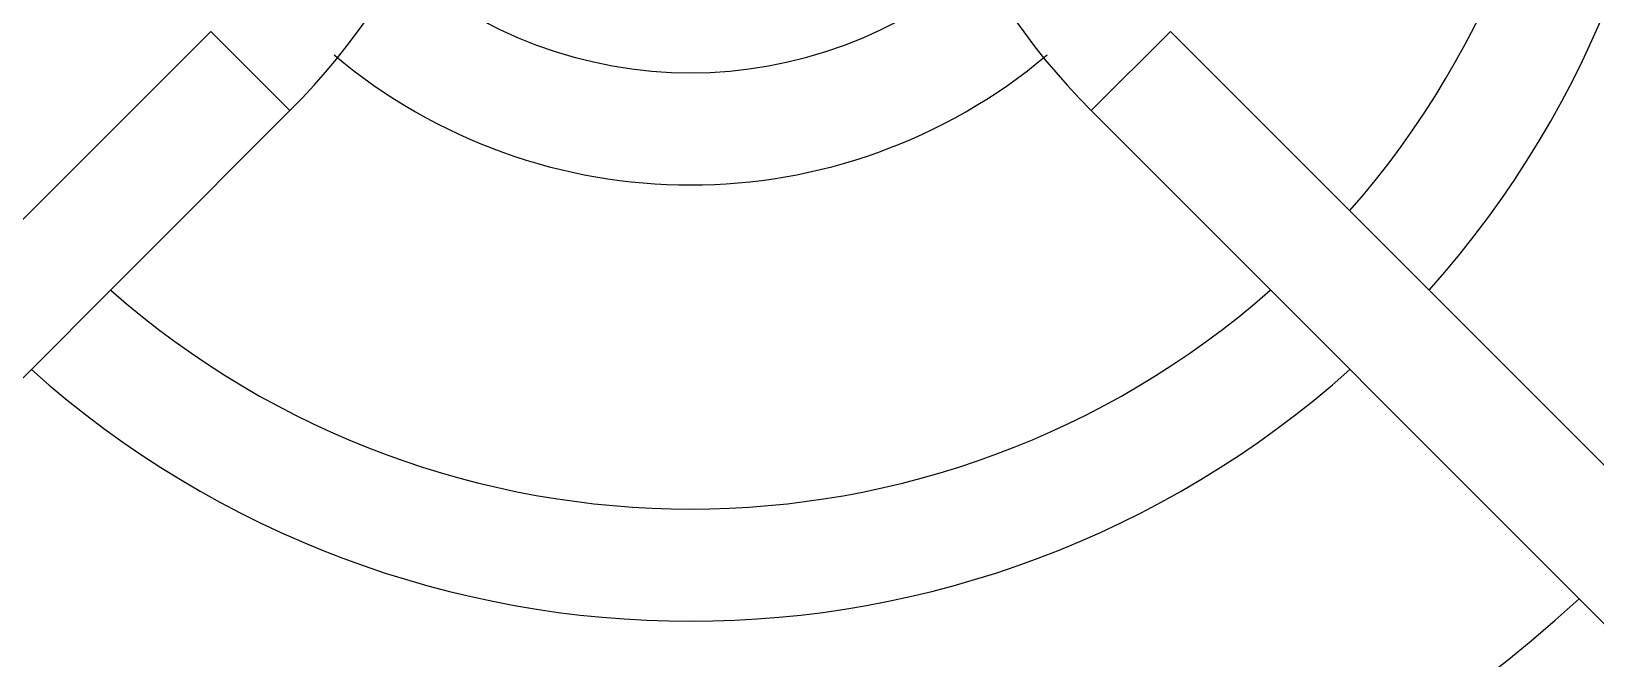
# Model space of a CAD drawing. Header units: millimetres. Extents: x -3 to 101, y -1 to 128.
# Drawn here: x 24.231 to 26.744, y 37.05 to 38.057 of the extents above; entities that cross this region are included whole.
import ezdxf

# ---------------------------------------------------------------- set-up
doc = ezdxf.new("R2010")
doc.units = ezdxf.units.MM

msp = doc.modelspace()

# ---------------------------------------------------------------- linework, layer by layer
for p, q in [((24.5193, 38.0565), (20.3829, 33.9202)), ((24.6465, 37.9293), (24.5193, 38.0565)), ((26.0607, 38.0565), (25.9335, 37.9293)), ((26.0607, 38.0565), (30.1971, 33.9202)), ((24.6465, 37.9293), (20.5102, 33.793)), ((25.9335, 37.9293), (30.0698, 33.793))]:
    msp.add_line(p, q)
for centre, radius, start, end in [((25.29, 38.7), 1.59, 318.2569, 41.7431), ((25.29, 38.7), 1.41, 318.6808, 41.3192), ((23.8758, 38.7), 1.09, 315, 45), ((26.7042, 38.7), 1.09, 135, 225), ((25.29, 38.7), 0.71, 228.599, 311.401), ((25.29, 38.7), 0.89, 229.9644, 310.0356), ((25.29, 38.7), 1.41, 228.6808, 311.3192), ((25.29, 38.7), 1.59, 228.2507, 311.7493), ((25.29, 38.7), 2.11, 227.447, 312.553)]:
    msp.add_arc(centre, radius, start, end)

doc.saveas('drawing.dxf')
